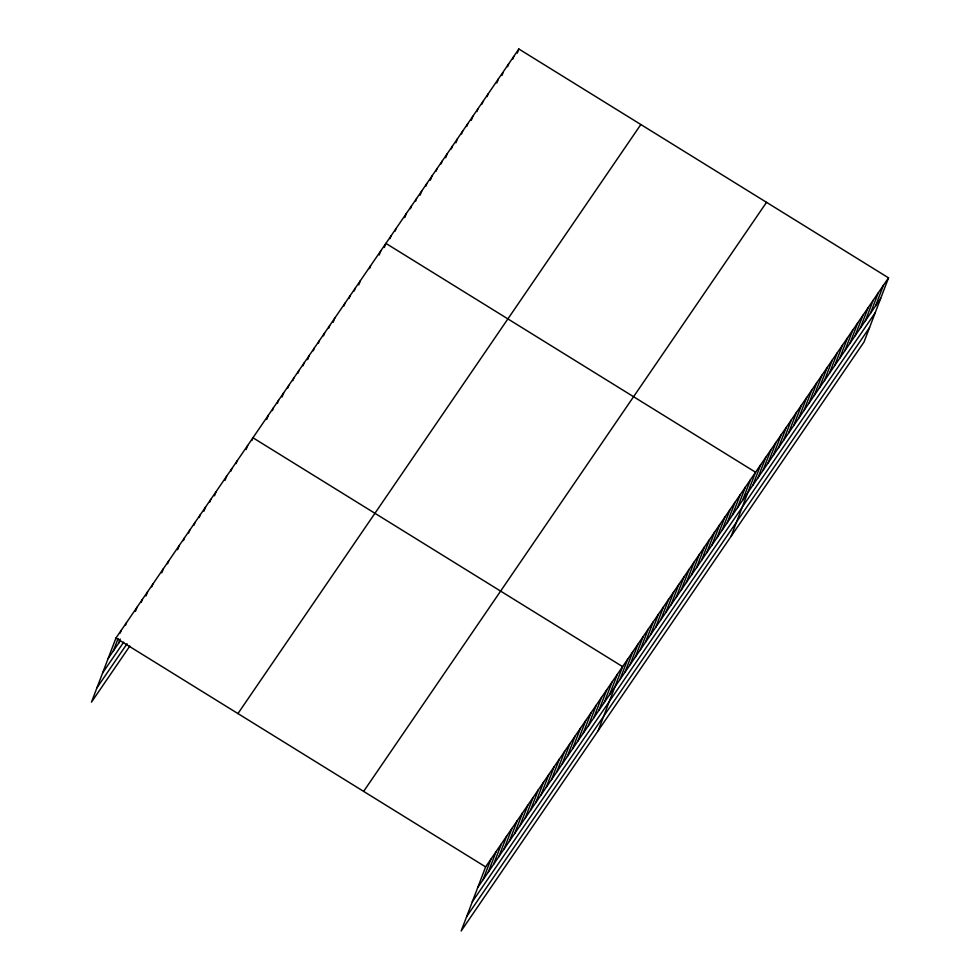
<?xml version="1.0" encoding="UTF-8"?>
<svg xmlns="http://www.w3.org/2000/svg" width="980" height="980" viewBox="0 0 980 980"><rect width="100%" height="100%" fill="white"/><g stroke="black" fill="none" stroke-linecap="round" stroke-linejoin="round"><path stroke-width="1.47" d="M888.529 277.855L485.627 866.908L461.151 931L864.054 341.947L888.529 277.855L518.849 49L115.946 638.054L91.471 702.145L129.862 646.016M113.374 650.879L118.078 638.556M120.172 633.08L121.214 630.348M118.654 643.174L120.222 639.07M125.44 625.375L126.494 622.643M135.46 611.349L137.029 607.233M141.255 602.271L142.296 599.54M145.996 595.938L147.564 591.834M151.79 586.861L152.831 584.129M161.798 572.822L163.366 568.719M167.592 563.757L168.633 561.013M177.613 549.719L179.181 545.615M183.395 540.642L184.448 537.91M188.662 532.949L189.716 530.205M193.93 525.243L194.983 522.499M199.21 517.538L200.251 514.806M203.95 511.205L205.518 507.101M209.745 502.127L210.786 499.396M214.485 495.794L216.053 491.691M225.02 480.396L226.588 476.292M230.815 471.319L231.856 468.587M236.082 463.613L237.136 460.882M246.103 449.575L247.671 445.471M251.885 440.51L252.938 437.766L622.606 666.633L598.143 730.725M266.707 419.452L268.275 415.349M272.342 410.608L273.396 407.864M277.463 403.123L278.504 400.391M282.044 397.023L283.612 392.919M287.691 388.178L288.733 385.434M292.8 380.693L293.841 377.962M297.908 373.221L298.961 370.489M303.028 365.748L304.07 363.004M307.622 359.635L309.19 355.532M313.257 350.791L314.298 348.059M318.365 343.319L319.419 340.575M323.486 335.834L324.527 333.102M328.594 328.361L329.635 325.63M333.188 322.261L334.756 318.145M343.931 305.932L344.985 303.2M349.052 298.459L350.093 295.715M354.16 290.987L355.213 288.243M358.754 284.874L360.322 280.77M369.509 268.557L370.55 265.813M379.211 254.971L380.779 250.868M384.319 247.487L385.887 243.383L755.568 472.238L731.092 536.342M389.954 238.642L391.008 235.911M395.075 231.17L396.116 228.438M404.777 217.585L406.345 213.481M410.412 208.74L411.465 206.008M415.532 201.268L416.574 198.524M420.126 195.155L421.682 191.051M425.761 186.31L426.802 183.579M430.343 180.21L431.911 176.094M435.978 171.365L437.031 168.621M441.098 163.881L442.139 161.149M445.692 157.78L447.26 153.664M451.327 148.936L452.368 146.192M455.921 142.823L457.488 138.719M461.555 133.978L462.597 131.234M466.664 126.506L467.705 123.762M471.257 120.393L472.826 116.289M476.893 111.549L477.934 108.817M482.013 104.076L483.054 101.332M487.121 96.591L488.163 93.86M496.823 83.006L498.391 78.902M501.944 75.534L502.985 72.802M507.579 66.689L508.62 63.957M512.687 59.217L513.728 56.473M517.281 53.104L518.849 49M483.054 879.734L490.894 859.203M488.322 872.029L496.162 851.498M493.589 864.323L501.429 843.792M498.857 856.618L506.697 836.099M504.137 848.925L511.977 828.394M509.404 841.22L517.244 820.689M514.672 833.514L522.512 812.984M519.939 825.809L527.779 805.278M525.207 818.104L533.047 797.585M530.474 810.411L538.314 789.88M535.741 802.706L543.582 782.175M541.009 795.001L548.849 774.47M546.277 787.295L554.116 766.764M551.544 779.59L559.384 759.059M556.812 771.897L564.652 751.366M562.091 764.192L569.931 743.661M567.359 756.486L575.199 735.956M572.626 748.781L580.466 728.25M577.894 741.076L585.734 720.545M583.161 733.383L591.001 712.852M588.429 725.678L596.269 705.147M593.696 717.973L601.536 697.442M598.964 710.267L606.804 689.736M604.231 702.562L612.071 682.031M609.499 694.857L617.339 674.338M619.887 679.679L627.727 659.148M624.995 672.207L632.835 651.676M630.115 664.734L637.956 644.203M635.224 657.249L643.064 636.718M640.344 649.777L648.184 629.246M645.452 642.304L653.293 621.773M650.573 634.82L658.413 614.301M655.681 627.347L663.521 606.816M660.802 619.875L668.63 599.344M665.91 612.39L673.75 591.871M671.018 604.917L678.858 584.386M676.139 597.445L683.979 576.914M681.247 589.972L689.087 569.441M686.367 582.488L694.208 561.957M691.476 575.015L699.316 554.484M696.596 567.543L704.436 547.012M701.705 560.058L709.545 539.527M706.825 552.585L714.653 532.054M711.933 545.113L719.773 524.582M717.042 537.628L724.882 517.097M722.162 530.155L730.002 509.625M727.27 522.683L735.11 502.152M732.391 515.198L740.231 494.667M737.499 507.726L745.339 487.195M742.62 500.253L750.46 479.722M752.848 485.296L760.676 464.765M757.957 477.824L765.797 457.293M763.065 470.339L770.905 449.82M768.185 462.866L776.025 442.335M773.293 455.394L781.134 434.863M778.414 447.921L786.254 427.39M783.522 440.437L791.362 419.906M788.643 432.964L796.483 412.433M793.751 425.491L801.591 404.961M798.872 418.007L806.699 397.476M803.98 410.534L811.82 390.003M809.088 403.062L816.928 382.531M814.209 395.577L822.048 375.046M819.317 388.105L827.157 367.574M824.437 380.632L832.277 360.101M829.545 373.147L837.386 352.616M834.666 365.675L842.506 345.144M839.774 358.202L847.614 337.671M844.895 350.718L852.723 330.187M850.003 343.245L857.843 322.714M855.111 335.773L862.951 315.241M860.232 328.288L868.072 307.769M865.34 320.815L873.18 300.284M870.461 313.343L878.301 292.812M875.569 305.858L883.409 285.339M108.106 658.572L120.148 640.969M102.618 672.954L123.701 642.145M96.971 687.764L127.069 643.75M237.944 713.575L640.846 124.521M363.629 791.387L766.532 202.333M477.787 887.439L880.689 298.386M472.299 901.808L875.189 312.767M466.639 916.619L869.542 327.577M115.946 638.054L485.627 866.908"/></g></svg>
